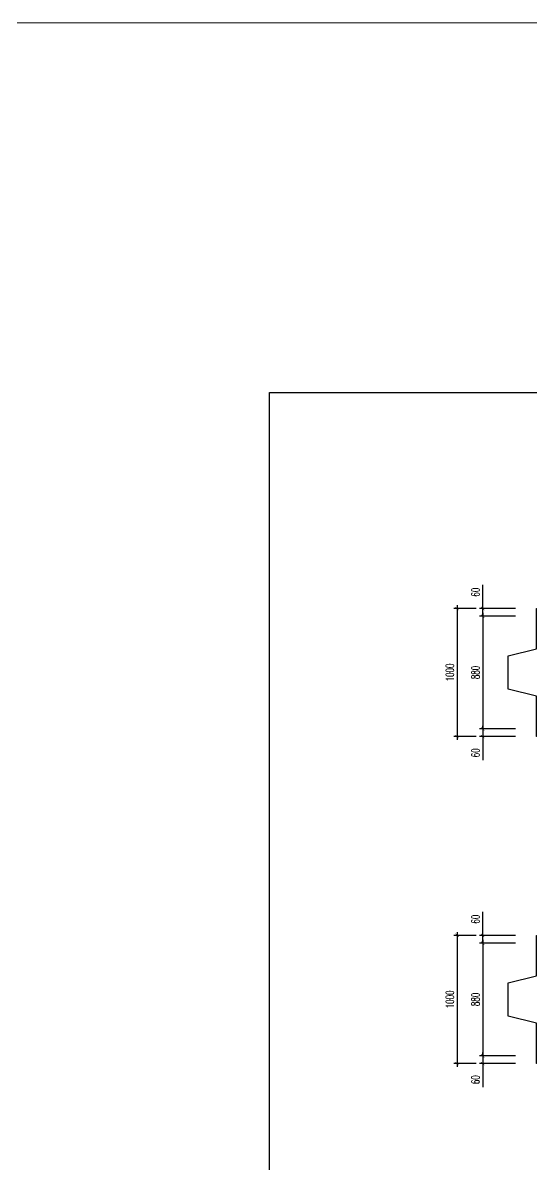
# Model space of a CAD drawing. Header units: millimetres. Extents: x -143483 to 1166745, y -1448440 to -1202244.
# Drawn here: x 255695 to 271567, y -1407707 to -1372063 of the extents above; entities that cross this region are included whole.
import ezdxf

# ---------------------------------------------------------------- set-up
doc = ezdxf.new("R2010")
doc.units = ezdxf.units.MM
doc.header["$LTSCALE"] = 30
doc.header["$PDMODE"] = 3
doc.layers.get('0').update_dxf_attribs({"lineweight": 9})
doc.layers.get('Defpoints').update_dxf_attribs({"lineweight": 9})
doc.layers.add('ccu11-Dim', color=8, linetype='Continuous')
doc.layers.add('ccu11-Thay', color=7, linetype='Continuous')
doc.styles.add('ccu11-dim', font='vnsimli.shx', dxfattribs={"width": 0.65, "bigfont": 'bigfont.shx'})
doc.dimstyles.new('ccu11-100x4', dxfattribs={"dimscale": 100, "dimtxt": 2.5, "dimasz": 1, "dimexe": 1, "dimexo": 2, "dimgap": 1, "dimtad": 1, "dimdec": 0, "dimlfac": 0.25, "dimdsep": 46, "dimtxsty": 'ccu11-dim', "dimblk": 'ARCHTICK', "dimcen": -1, "dimdle": 1, "dimclrd": 256, "dimclre": 256, "dimclrt": 3, "dimadec": 0, "dimazin": 2, "dimtfac": 0.1, "dimtdec": 0, "dimtmove": 0, "dimatfit": 1, "dimldrblk": 'ARCHTICK', "dimfxl": 0, "dimtvp": 0.833333, "dimtolj": 1, "dimtzin": 12, "dimarcsym": 0})

# ---------------------------------------------------------------- blocks, each defined once
blk = doc.blocks.new('_ARCHTICK')
at = {"color": 0, "linetype": 'ByBlock', "const_width": 0.15}
blk.add_lwpolyline([(-0.5, -0.5), (0.5, 0.5)], dxfattribs=at)
blk = doc.blocks.new('*D4117')
at = {"layer": 'ccu11-Dim', "linetype": 'ByBlock', "lineweight": -2, "ltscale": 30, "transparency": 16777216}
for p, q in [((270054, -1390353), (270054, -1389613)), ((271082, -1390353), (269954, -1390353)), ((270054, -1390593), (270054, -1390353)), ((271082, -1390593), (269954, -1390593)), ((270054, -1390593), (270054, -1390693))]:
    blk.add_line(p, q, dxfattribs=at)
at = {"layer": 'Defpoints', "color": 0, "linetype": 'ByBlock', "ltscale": 30, "transparency": 16777216}
for p in [(271282, -1390353), (270054, -1390593), (271282, -1390593)]:
    blk.add_point(p, dxfattribs=at)
at = {"layer": 'ccu11-Dim', "linetype": 'ByBlock', "lineweight": -2, "ltscale": 30, "transparency": 16777216, "xscale": 100, "yscale": 100, "zscale": 100}
for p, rotation in [((270054, -1390353), 270), ((270054, -1390593), 90)]:
    blk.add_blockref('_ARCHTICK', p, dxfattribs=dict(at, rotation=rotation))
at = {"layer": 'ccu11-Dim', "color": 3, "linetype": 'ByBlock', "ltscale": 30, "transparency": 16777216, "insert": (269829, -1389845), "char_height": 250, "attachment_point": 5, "rotation": 90, "style": 'ccu11-dim'}
blk.add_mtext('\\A1;60', dxfattribs=at)
blk = doc.blocks.new('*D4118')
at = {"layer": 'ccu11-Dim', "linetype": 'ByBlock', "lineweight": -2, "ltscale": 30, "transparency": 16777216}
for p, q in [((271082, -1390593), (269954, -1390593)), ((270054, -1390493), (270054, -1394213)), ((271082, -1394113), (269954, -1394113))]:
    blk.add_line(p, q, dxfattribs=at)
at = {"layer": 'Defpoints', "color": 0, "linetype": 'ByBlock', "ltscale": 30, "transparency": 16777216}
for p in [(271282, -1390593), (270054, -1394113), (271282, -1394113)]:
    blk.add_point(p, dxfattribs=at)
at = {"layer": 'ccu11-Dim', "linetype": 'ByBlock', "lineweight": -2, "ltscale": 30, "transparency": 16777216, "xscale": 100, "yscale": 100, "zscale": 100}
for p, rotation in [((270054, -1390593), 90), ((270054, -1394113), 270)]:
    blk.add_blockref('_ARCHTICK', p, dxfattribs=dict(at, rotation=rotation))
at = {"layer": 'ccu11-Dim', "color": 3, "linetype": 'ByBlock', "ltscale": 30, "transparency": 16777216, "insert": (269829, -1392353), "char_height": 250, "attachment_point": 5, "rotation": 90, "style": 'ccu11-dim'}
blk.add_mtext('\\A1;880', dxfattribs=at)
blk = doc.blocks.new('*D4119')
at = {"layer": 'ccu11-Dim', "linetype": 'ByBlock', "lineweight": -2, "ltscale": 30, "transparency": 16777216}
for p, q in [((270054, -1394113), (270054, -1394013)), ((271082, -1394113), (269954, -1394113)), ((271082, -1394353), (269954, -1394353)), ((270054, -1394113), (270054, -1394353)), ((270054, -1394353), (270054, -1395093))]:
    blk.add_line(p, q, dxfattribs=at)
at = {"layer": 'Defpoints', "color": 0, "linetype": 'ByBlock', "ltscale": 30, "transparency": 16777216}
for p in [(270054, -1394113), (271282, -1394113), (271282, -1394353)]:
    blk.add_point(p, dxfattribs=at)
at = {"layer": 'ccu11-Dim', "linetype": 'ByBlock', "lineweight": -2, "ltscale": 30, "transparency": 16777216, "xscale": 100, "yscale": 100, "zscale": 100}
for p, rotation in [((270054, -1394113), 270), ((270054, -1394353), 90)]:
    blk.add_blockref('_ARCHTICK', p, dxfattribs=dict(at, rotation=rotation))
at = {"layer": 'ccu11-Dim', "color": 3, "linetype": 'ByBlock', "ltscale": 30, "transparency": 16777216, "insert": (269829, -1394861), "char_height": 250, "attachment_point": 5, "rotation": 90, "style": 'ccu11-dim'}
blk.add_mtext('\\A1;60', dxfattribs=at)
blk = doc.blocks.new('*D4120')
at = {"layer": 'ccu11-Dim', "linetype": 'ByBlock', "lineweight": -2, "ltscale": 30, "transparency": 16777216}
for p, q in [((269854, -1390353), (269154, -1390353)), ((269254, -1390253), (269254, -1394453)), ((269854, -1394353), (269154, -1394353))]:
    blk.add_line(p, q, dxfattribs=at)
at = {"layer": 'Defpoints', "color": 0, "linetype": 'ByBlock', "ltscale": 30, "transparency": 16777216}
for p in [(270054, -1390353), (269254, -1394353), (270054, -1394353)]:
    blk.add_point(p, dxfattribs=at)
at = {"layer": 'ccu11-Dim', "linetype": 'ByBlock', "lineweight": -2, "ltscale": 30, "transparency": 16777216, "xscale": 100, "yscale": 100, "zscale": 100}
for p, rotation in [((269254, -1390353), 90), ((269254, -1394353), 270)]:
    blk.add_blockref('_ARCHTICK', p, dxfattribs=dict(at, rotation=rotation))
at = {"layer": 'ccu11-Dim', "color": 3, "linetype": 'ByBlock', "ltscale": 30, "transparency": 16777216, "insert": (269029, -1392353), "char_height": 250, "attachment_point": 5, "rotation": 90, "style": 'ccu11-dim'}
blk.add_mtext('\\A1;1000', dxfattribs=at)
blk = doc.blocks.new('*D4126')
at = {"layer": 'ccu11-Dim', "linetype": 'ByBlock', "lineweight": -2, "ltscale": 30, "transparency": 16777216}
for p, q in [((270054, -1400563), (270054, -1399823)), ((271082, -1400563), (269954, -1400563)), ((271082, -1400803), (269954, -1400803)), ((270054, -1400803), (270054, -1400563)), ((270054, -1400803), (270054, -1400903))]:
    blk.add_line(p, q, dxfattribs=at)
at = {"layer": 'Defpoints', "color": 0, "linetype": 'ByBlock', "ltscale": 30, "transparency": 16777216}
for p in [(270054, -1400803), (271282, -1400563), (271282, -1400803)]:
    blk.add_point(p, dxfattribs=at)
at = {"layer": 'ccu11-Dim', "linetype": 'ByBlock', "lineweight": -2, "ltscale": 30, "transparency": 16777216, "xscale": 100, "yscale": 100, "zscale": 100}
for p, rotation in [((270054, -1400563), 270), ((270054, -1400803), 90)]:
    blk.add_blockref('_ARCHTICK', p, dxfattribs=dict(at, rotation=rotation))
at = {"layer": 'ccu11-Dim', "color": 3, "linetype": 'ByBlock', "ltscale": 30, "transparency": 16777216, "insert": (269829, -1400055), "char_height": 250, "attachment_point": 5, "rotation": 90, "style": 'ccu11-dim'}
blk.add_mtext('\\A1;60', dxfattribs=at)
blk = doc.blocks.new('*D4127')
at = {"layer": 'ccu11-Dim', "linetype": 'ByBlock', "lineweight": -2, "ltscale": 30, "transparency": 16777216}
for p, q in [((271082, -1400803), (269954, -1400803)), ((270054, -1400703), (270054, -1404423)), ((271082, -1404323), (269954, -1404323))]:
    blk.add_line(p, q, dxfattribs=at)
at = {"layer": 'Defpoints', "color": 0, "linetype": 'ByBlock', "ltscale": 30, "transparency": 16777216}
for p in [(271282, -1400803), (270054, -1404323), (271282, -1404323)]:
    blk.add_point(p, dxfattribs=at)
at = {"layer": 'ccu11-Dim', "linetype": 'ByBlock', "lineweight": -2, "ltscale": 30, "transparency": 16777216, "xscale": 100, "yscale": 100, "zscale": 100}
for p, rotation in [((270054, -1400803), 90), ((270054, -1404323), 270)]:
    blk.add_blockref('_ARCHTICK', p, dxfattribs=dict(at, rotation=rotation))
at = {"layer": 'ccu11-Dim', "color": 3, "linetype": 'ByBlock', "ltscale": 30, "transparency": 16777216, "insert": (269829, -1402563), "char_height": 250, "attachment_point": 5, "rotation": 90, "style": 'ccu11-dim'}
blk.add_mtext('\\A1;880', dxfattribs=at)
blk = doc.blocks.new('*D4128')
at = {"layer": 'ccu11-Dim', "linetype": 'ByBlock', "lineweight": -2, "ltscale": 30, "transparency": 16777216}
for p, q in [((271082, -1404323), (269954, -1404323)), ((270054, -1404323), (270054, -1404223)), ((270054, -1404323), (270054, -1404563)), ((271082, -1404563), (269954, -1404563)), ((270054, -1404563), (270054, -1405302))]:
    blk.add_line(p, q, dxfattribs=at)
at = {"layer": 'Defpoints', "color": 0, "linetype": 'ByBlock', "ltscale": 30, "transparency": 16777216}
for p in [(270054, -1404323), (271282, -1404323), (271282, -1404563)]:
    blk.add_point(p, dxfattribs=at)
at = {"layer": 'ccu11-Dim', "linetype": 'ByBlock', "lineweight": -2, "ltscale": 30, "transparency": 16777216, "xscale": 100, "yscale": 100, "zscale": 100}
for p, rotation in [((270054, -1404323), 270), ((270054, -1404563), 90)]:
    blk.add_blockref('_ARCHTICK', p, dxfattribs=dict(at, rotation=rotation))
at = {"layer": 'ccu11-Dim', "color": 3, "linetype": 'ByBlock', "ltscale": 30, "transparency": 16777216, "insert": (269829, -1405071), "char_height": 250, "attachment_point": 5, "rotation": 90, "style": 'ccu11-dim'}
blk.add_mtext('\\A1;60', dxfattribs=at)
blk = doc.blocks.new('*D4129')
at = {"layer": 'ccu11-Dim', "linetype": 'ByBlock', "lineweight": -2, "ltscale": 30, "transparency": 16777216}
for p, q in [((269854, -1400563), (269154, -1400563)), ((269254, -1400463), (269254, -1404663)), ((269854, -1404563), (269154, -1404563))]:
    blk.add_line(p, q, dxfattribs=at)
at = {"layer": 'Defpoints', "color": 0, "linetype": 'ByBlock', "ltscale": 30, "transparency": 16777216}
for p in [(270054, -1400563), (269254, -1404563), (270054, -1404563)]:
    blk.add_point(p, dxfattribs=at)
at = {"layer": 'ccu11-Dim', "linetype": 'ByBlock', "lineweight": -2, "ltscale": 30, "transparency": 16777216, "xscale": 100, "yscale": 100, "zscale": 100}
for p, rotation in [((269254, -1400563), 90), ((269254, -1404563), 270)]:
    blk.add_blockref('_ARCHTICK', p, dxfattribs=dict(at, rotation=rotation))
at = {"layer": 'ccu11-Dim', "color": 3, "linetype": 'ByBlock', "ltscale": 30, "transparency": 16777216, "insert": (269029, -1402563), "char_height": 250, "attachment_point": 5, "rotation": 90, "style": 'ccu11-dim'}
blk.add_mtext('\\A1;1000', dxfattribs=at)

msp = doc.modelspace()

# ---------------------------------------------------------------- linework, layer by layer
at = {"layer": 'ccu11-Thay'}
for points in [[(263396.51, -1383610.64), (347496.51, -1383610.64), (347496.51, -1443081.35), (263396.51, -1443081.35)], [(271733.34, -1390352.99), (294133.34, -1390352.99), (294133.34, -1391612.99), (295013.11, -1391832.99), (295013.11, -1392872.99), (294133.34, -1393092.99), (294133.34, -1394352.99), (271733.34, -1394352.99), (271733.34, -1393092.99), (270853.57, -1392872.99), (270853.57, -1391832.99), (271733.34, -1391612.99)], [(271733.34, -1400562.93), (294133.34, -1400562.93), (294133.34, -1401822.93), (295013.11, -1402042.93), (295013.11, -1403082.93), (294133.34, -1403302.93), (294133.34, -1404562.93), (271733.34, -1404562.93), (271733.34, -1403302.93), (270853.57, -1403082.93), (270853.57, -1402042.93), (271733.34, -1401822.93)]]:
    msp.add_lwpolyline(points, close=True, dxfattribs=at)
at = {"layer": 'Defpoints', "color": 2}
msp.add_line((-139032.75, -1372063.17), (1166744.68, -1372063.17), dxfattribs=at)

# ---------------------------------------------------------------- dimensions: what is measured, and where the dimension line sits
at = {"layer": 'ccu11-Dim', "linetype": 'ByBlock', "ltscale": 30}
for base, p1, p2, angle, picture, middle in [((270053.57, -1390592.99), (271281.97, -1390352.99), (271281.97, -1390592.99), 90, '*D4117', (270053.57, -1389845.01)), ((270053.57, -1394112.99), (271281.97, -1394352.99), (271281.97, -1394112.99), 270, '*D4119', (270053.57, -1394860.98)), ((270053.57, -1400802.93), (271281.97, -1400562.93), (271281.97, -1400802.93), 90, '*D4126', (270053.57, -1400054.95)), ((270053.57, -1404322.93), (271281.97, -1404562.93), (271281.97, -1404322.93), 270, '*D4128', (270053.57, -1405070.91))]:
    dim = msp.add_linear_dim(base=base, p1=p1, p2=p2, angle=angle, dimstyle='ccu11-100x4', dxfattribs=at)
    dim.commit()
    dim.dimension.update_dxf_attribs({"geometry": picture, "text_midpoint": middle, "dimtype": 160})
for base, p1, p2, picture, middle in [((269253.57, -1394352.99), (270053.57, -1390352.99), (270053.57, -1394352.99), '*D4120', (269028.57, -1392352.99)), ((269253.57, -1404562.93), (270053.57, -1400562.93), (270053.57, -1404562.93), '*D4129', (269028.57, -1402562.93))]:
    dim = msp.add_linear_dim(base=base, p1=p1, p2=p2, angle=90, dimstyle='ccu11-100x4', dxfattribs=at)
    dim.commit()
    dim.dimension.update_dxf_attribs({"geometry": picture, "text_midpoint": middle})
for base, p1, p2, picture, middle in [((270053.57, -1394112.99), (271281.97, -1390592.99), (271281.97, -1394112.99), '*D4118', (269828.57, -1392352.99)), ((270053.57, -1404322.93), (271281.97, -1400802.93), (271281.97, -1404322.93), '*D4127', (269828.57, -1402562.93))]:
    dim = msp.add_linear_dim(base=base, p1=p1, p2=p2, angle=90, dimstyle='ccu11-100x4', override={"dimtmove": 1}, dxfattribs=at)
    dim.commit()
    dim.dimension.update_dxf_attribs({"geometry": picture, "text_midpoint": middle})

doc.saveas('drawing.dxf')
